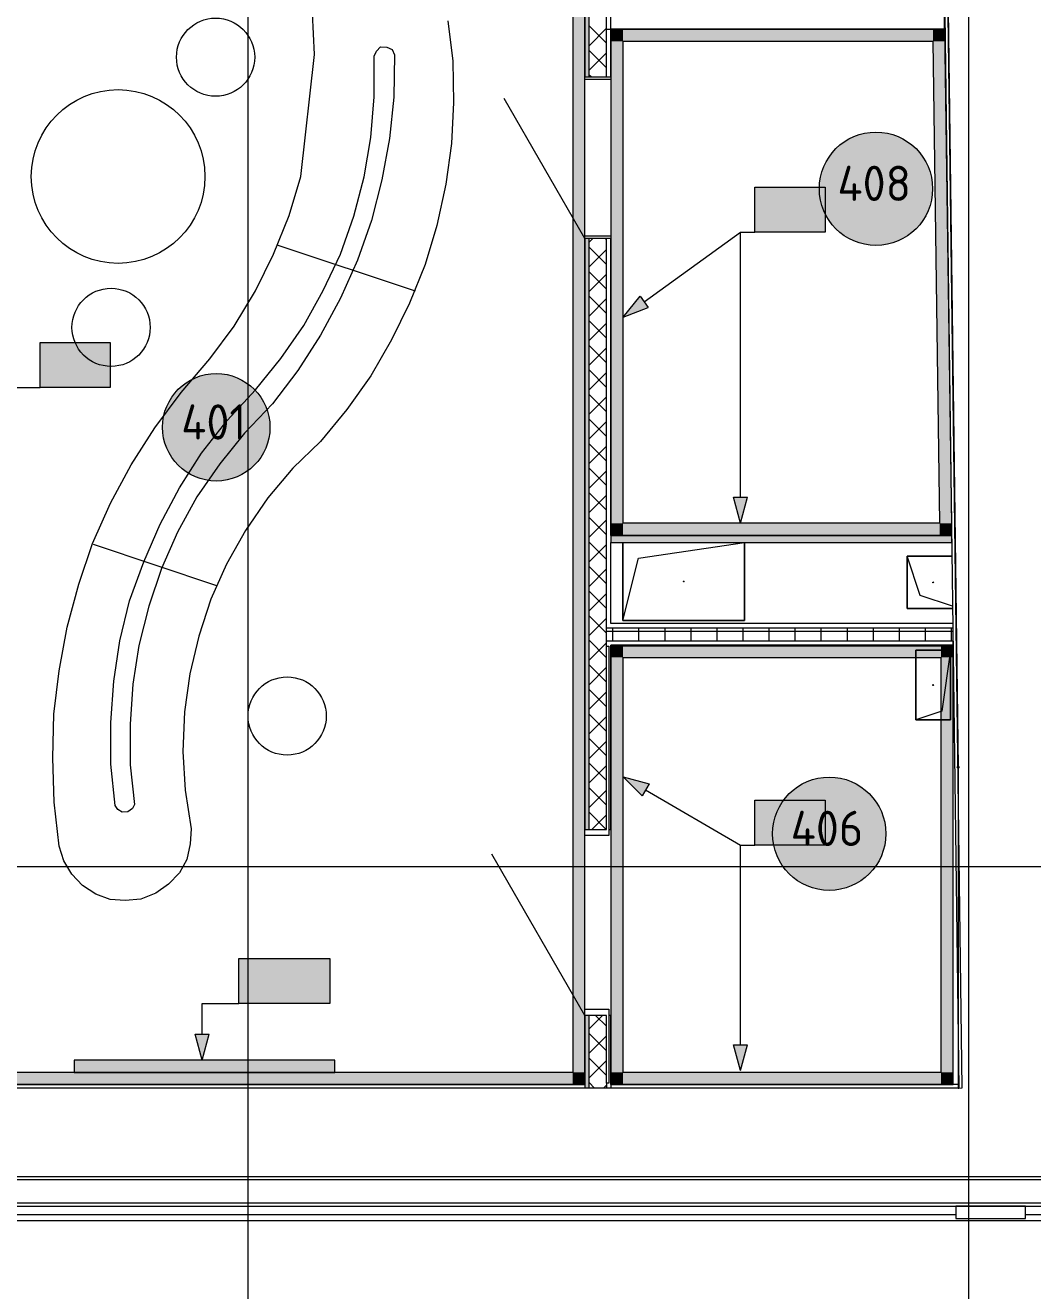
# Model space of a CAD drawing. Header units: millimetres. Extents: x 0 to 1189, y 0 to 841.
# Drawn here: x 320.8 to 378.8, y 281.5 to 354.3 of the extents above; entities that cross this region are included whole.
import ezdxf

# ---------------------------------------------------------------- set-up
doc = ezdxf.new("R2010")
doc.units = ezdxf.units.MM

msp = doc.modelspace()

# ---------------------------------------------------------------- hatches: boundary and pattern name
at = {"true_color": 0x008080}
h = msp.add_hatch(color=136, dxfattribs=at)
h.dxf.hatch_style = 2
h.paths.add_polyline_path([(352.362538, 373.841342), (353.062539, 373.841342), (353.062539, 294.03222), (352.362538, 294.03222)])
h = msp.add_hatch(color=7)
h.dxf.hatch_style = 2
h.paths.add_polyline_path([(353.31254, 351.314307), (353.062539, 351.314307), (353.062539, 373.591341), (353.31254, 373.591341)])
at = {"true_color": 0xf1d696}
h = msp.add_hatch(color=41, dxfattribs=at)
h.dxf.hatch_style = 2
h.paths.add_polyline_path([(355.262543, 353.372311), (354.562542, 353.372311), (354.562542, 354.072312)])
h = msp.add_hatch(color=41, dxfattribs=at)
h.dxf.hatch_style = 2
h.paths.add_polyline_path([(355.262543, 354.072312), (355.262543, 353.372311), (354.562542, 354.072312)])
h = msp.add_hatch(color=41, dxfattribs=at)
h.dxf.hatch_style = 2
h.paths.add_polyline_path([(355.262543, 353.372311), (355.262543, 354.072312), (373.09757, 354.072312), (373.10657, 353.372311)])
h = msp.add_hatch(color=41, dxfattribs=at)
h.dxf.hatch_style = 2
h.paths.add_polyline_path([(373.797571, 354.072312), (373.10657, 353.372311), (373.09757, 354.072312)])
h = msp.add_hatch(color=41, dxfattribs=at)
h.dxf.hatch_style = 2
h.paths.add_polyline_path([(373.10657, 353.372311), (373.787571, 354.062312), (373.797571, 354.062312), (373.806571, 353.372311)])
h = msp.add_hatch(color=41, dxfattribs=at)
h.dxf.hatch_style = 2
h.paths.add_polyline_path([(373.797571, 354.062312), (373.787571, 354.062312), (373.797571, 354.072312)])
h = msp.add_hatch(color=41, dxfattribs=at)
h.dxf.hatch_style = 2
h.paths.add_polyline_path([(355.262543, 325.632268), (354.562542, 325.632268), (354.562542, 353.372311), (355.262543, 353.372311)])
h = msp.add_hatch(color=41, dxfattribs=at)
h.dxf.hatch_style = 2
h.paths.add_polyline_path([(373.10657, 353.372311), (373.806571, 353.372311), (374.186572, 325.632268), (373.486571, 325.632268)])
at = {"true_color": 0xffffff}
h = msp.add_hatch(color=7, dxfattribs=at)
edge = h.paths.add_edge_path()
edge.add_arc((369.823565, 344.884298), 3.260005, 0, 360)
h = msp.add_hatch(color=7, dxfattribs=at)
h.dxf.hatch_style = 2
h.paths.add_polyline_path([(362.848554, 344.974298), (366.888561, 344.974298), (366.888561, 342.386294), (362.848554, 342.386294)])
h = msp.add_hatch(color=7, dxfattribs=at)
h.dxf.hatch_style = 2
h.paths.add_polyline_path([(362.848554, 344.974298), (366.888561, 344.974298), (366.888561, 342.386294), (362.848554, 342.386294)])
at = {"true_color": 0x0077b0}
h = msp.add_hatch(color=144, dxfattribs=at)
h.paths.add_polyline_path([(364.060835, 343.577141), (364.060835, 344.38412), (364.031345, 344.540803), (363.942324, 344.671854), (363.813684, 344.758257), (363.657345, 344.787609), (363.500869, 344.758257), (363.369611, 344.671854), (363.282175, 344.540803), (363.253856, 344.38412), (363.253856, 343.577141), (363.282175, 343.420802), (363.369611, 343.292162), (363.500869, 343.203141), (363.657345, 343.173651), (363.813684, 343.203141), (363.942324, 343.292162), (364.031345, 343.420802)])
h.paths.add_polyline_path([(364.261477, 343.577141), (364.250324, 343.456485), (364.216898, 343.344459), (364.161251, 343.241425), (364.083435, 343.147744), (363.991666, 343.070445), (363.889614, 343.015935), (363.77795, 342.983645), (363.657345, 342.973009), (363.535613, 342.983645), (363.423906, 343.015935), (363.321707, 343.070445), (363.2285, 343.147744), (363.15077, 343.241425), (363.095313, 343.344459), (363.062076, 343.456485), (363.051009, 343.577141), (363.051009, 344.38412), (363.062076, 344.505852), (363.095313, 344.61756), (363.15077, 344.719758), (363.2285, 344.812965), (363.321707, 344.890781), (363.423906, 344.946428), (363.535613, 344.979854), (363.657345, 344.991008), (363.778001, 344.979897), (363.890027, 344.946773), (363.993061, 344.891944), (364.086742, 344.815721), (364.162646, 344.722084), (364.217311, 344.618938), (364.250376, 344.506283), (364.261477, 344.38412)])
h = msp.add_hatch(color=144, dxfattribs=at)
h.paths.add_polyline_path([(364.060835, 343.577141), (364.060835, 344.38412), (364.031345, 344.540803), (363.942324, 344.671854), (363.813684, 344.758257), (363.657345, 344.787609), (363.500869, 344.758257), (363.369611, 344.671854), (363.282175, 344.540803), (363.253856, 344.38412), (363.253856, 343.577141), (363.282175, 343.420802), (363.369611, 343.292162), (363.500869, 343.203141), (363.657345, 343.173651), (363.813684, 343.203141), (363.942324, 343.292162), (364.031345, 343.420802)])
h.paths.add_polyline_path([(364.261477, 343.577141), (364.250324, 343.456485), (364.216898, 343.344459), (364.161251, 343.241425), (364.083435, 343.147744), (363.991666, 343.070445), (363.889614, 343.015935), (363.77795, 342.983645), (363.657345, 342.973009), (363.535613, 342.983645), (363.423906, 343.015935), (363.321707, 343.070445), (363.2285, 343.147744), (363.15077, 343.241425), (363.095313, 343.344459), (363.062076, 343.456485), (363.051009, 343.577141), (363.051009, 344.38412), (363.062076, 344.505852), (363.095313, 344.61756), (363.15077, 344.719758), (363.2285, 344.812965), (363.321707, 344.890781), (363.423906, 344.946428), (363.535613, 344.979854), (363.657345, 344.991008), (363.778001, 344.979897), (363.890027, 344.946773), (363.993061, 344.891944), (364.086742, 344.815721), (364.162646, 344.722084), (364.217311, 344.618938), (364.250376, 344.506283), (364.261477, 344.38412)])
h = msp.add_hatch(color=144, dxfattribs=at)
h.dxf.hatch_style = 2
h.paths.add_polyline_path([(366.483955, 344.646498), (366.252444, 344.414988), (366.181889, 344.38412), (366.105752, 344.409407), (366.080465, 344.485543), (366.108577, 344.556099), (366.503799, 344.95132), (366.544588, 344.980673), (366.585378, 344.991008), (366.661515, 344.965445), (366.686802, 344.889033), (366.686802, 343.071676), (366.661515, 342.996918), (366.585378, 342.973009), (366.509242, 342.996918), (366.483955, 343.071676)])
h = msp.add_hatch(color=144, dxfattribs=at)
h.dxf.hatch_style = 2
h.paths.add_polyline_path([(366.483955, 344.646498), (366.252444, 344.414988), (366.181889, 344.38412), (366.105752, 344.409407), (366.080465, 344.485543), (366.108577, 344.556099), (366.503799, 344.95132), (366.544588, 344.980673), (366.585378, 344.991008), (366.661515, 344.965445), (366.686802, 344.889033), (366.686802, 343.071676), (366.661515, 342.996918), (366.585378, 342.973009), (366.509242, 342.996918), (366.483955, 343.071676)])
h = msp.add_hatch(color=144, dxfattribs=at)
h.dxf.hatch_style = 2
h.paths.add_polyline_path([(365.574375, 343.475166), (364.767396, 343.475166), (364.691259, 343.500728), (364.665972, 343.577141), (364.691259, 343.653277), (364.767396, 343.678564), (365.574375, 343.678564), (365.650512, 343.653277), (365.675799, 343.577141), (365.650512, 343.500728)])
h = msp.add_hatch(color=144, dxfattribs=at)
h.dxf.hatch_style = 2
h.paths.add_polyline_path([(365.574375, 343.475166), (364.767396, 343.475166), (364.691259, 343.500728), (364.665972, 343.577141), (364.691259, 343.653277), (364.767396, 343.678564), (365.574375, 343.678564), (365.650512, 343.653277), (365.675799, 343.577141), (365.650512, 343.500728)])
h = msp.add_hatch(color=7)
h.dxf.hatch_style = 2
h.paths.add_polyline_path([(353.31254, 308.014241), (353.062539, 308.014241), (353.062539, 342.013293), (353.31254, 342.013293)])
h = msp.add_hatch(color=144, dxfattribs=at)
h.dxf.hatch_style = 2
h.paths.add_polyline_path([(355.262543, 337.491286), (356.236544, 338.691288), (356.705545, 338.043287)])
at = {"true_color": 0xffffff}
h = msp.add_hatch(color=7, dxfattribs=at)
h.dxf.hatch_style = 2
h.paths.add_polyline_path([(321.685491, 336.030284), (325.725498, 336.030284), (325.725498, 333.44128), (321.685491, 333.44128)])
h = msp.add_hatch(color=7, dxfattribs=at)
h.dxf.hatch_style = 2
h.paths.add_polyline_path([(321.685491, 336.030284), (325.725498, 336.030284), (325.725498, 333.44128), (321.685491, 333.44128)])
at = {"true_color": 0x0077b0}
h = msp.add_hatch(color=144, dxfattribs=at)
h.paths.add_polyline_path([(322.896166, 334.634205), (322.896166, 335.441184), (322.866676, 335.597867), (322.777654, 335.728918), (322.649014, 335.815321), (322.492676, 335.844673), (322.3362, 335.815321), (322.204942, 335.728918), (322.117505, 335.597867), (322.089186, 335.441184), (322.089186, 334.634205), (322.117505, 334.477866), (322.204942, 334.349226), (322.3362, 334.260205), (322.492676, 334.230715), (322.649014, 334.260205), (322.777654, 334.349226), (322.866676, 334.477866)])
h.paths.add_polyline_path([(323.096808, 334.634205), (323.085654, 334.513549), (323.052228, 334.401523), (322.996582, 334.298489), (322.918765, 334.204808), (322.826997, 334.127509), (322.724944, 334.072999), (322.61328, 334.04071), (322.492676, 334.030073), (322.370944, 334.04071), (322.259236, 334.072999), (322.157038, 334.127509), (322.063831, 334.204808), (321.986101, 334.298489), (321.930643, 334.401523), (321.897407, 334.513549), (321.886339, 334.634205), (321.886339, 335.441184), (321.897407, 335.562916), (321.930643, 335.674624), (321.986101, 335.776822), (322.063831, 335.870029), (322.157038, 335.947845), (322.259236, 336.003492), (322.370944, 336.036918), (322.492676, 336.048072), (322.613332, 336.036961), (322.725358, 336.003837), (322.828392, 335.949008), (322.922073, 335.872785), (322.997977, 335.779148), (323.052642, 335.676002), (323.085706, 335.563347), (323.096808, 335.441184)])
h = msp.add_hatch(color=144, dxfattribs=at)
h.paths.add_polyline_path([(322.896166, 334.634205), (322.896166, 335.441184), (322.866676, 335.597867), (322.777654, 335.728918), (322.649014, 335.815321), (322.492676, 335.844673), (322.3362, 335.815321), (322.204942, 335.728918), (322.117505, 335.597867), (322.089186, 335.441184), (322.089186, 334.634205), (322.117505, 334.477866), (322.204942, 334.349226), (322.3362, 334.260205), (322.492676, 334.230715), (322.649014, 334.260205), (322.777654, 334.349226), (322.866676, 334.477866)])
h.paths.add_polyline_path([(323.096808, 334.634205), (323.085654, 334.513549), (323.052228, 334.401523), (322.996582, 334.298489), (322.918765, 334.204808), (322.826997, 334.127509), (322.724944, 334.072999), (322.61328, 334.04071), (322.492676, 334.030073), (322.370944, 334.04071), (322.259236, 334.072999), (322.157038, 334.127509), (322.063831, 334.204808), (321.986101, 334.298489), (321.930643, 334.401523), (321.897407, 334.513549), (321.886339, 334.634205), (321.886339, 335.441184), (321.897407, 335.562916), (321.930643, 335.674624), (321.986101, 335.776822), (322.063831, 335.870029), (322.157038, 335.947845), (322.259236, 336.003492), (322.370944, 336.036918), (322.492676, 336.048072), (322.613332, 336.036961), (322.725358, 336.003837), (322.828392, 335.949008), (322.922073, 335.872785), (322.997977, 335.779148), (323.052642, 335.676002), (323.085706, 335.563347), (323.096808, 335.441184)])
h = msp.add_hatch(color=144, dxfattribs=at)
h.dxf.hatch_style = 2
h.paths.add_polyline_path([(325.319285, 335.703562), (325.087775, 335.472052), (325.017219, 335.441184), (324.941083, 335.466471), (324.915796, 335.542607), (324.943908, 335.613163), (325.339129, 336.008384), (325.379919, 336.037737), (325.420709, 336.048072), (325.496846, 336.022509), (325.522133, 335.946097), (325.522133, 334.12874), (325.496846, 334.053982), (325.420709, 334.030073), (325.344572, 334.053982), (325.319285, 334.12874)])
h = msp.add_hatch(color=144, dxfattribs=at)
h.dxf.hatch_style = 2
h.paths.add_polyline_path([(325.319285, 335.703562), (325.087775, 335.472052), (325.017219, 335.441184), (324.941083, 335.466471), (324.915796, 335.542607), (324.943908, 335.613163), (325.339129, 336.008384), (325.379919, 336.037737), (325.420709, 336.048072), (325.496846, 336.022509), (325.522133, 335.946097), (325.522133, 334.12874), (325.496846, 334.053982), (325.420709, 334.030073), (325.344572, 334.053982), (325.319285, 334.12874)])
h = msp.add_hatch(color=144, dxfattribs=at)
h.dxf.hatch_style = 2
h.paths.add_polyline_path([(324.409706, 334.53223), (323.602727, 334.53223), (323.52659, 334.557793), (323.501303, 334.634205), (323.52659, 334.710341), (323.602727, 334.735628), (324.409706, 334.735628), (324.485842, 334.710341), (324.511129, 334.634205), (324.485842, 334.557793)])
h = msp.add_hatch(color=144, dxfattribs=at)
h.dxf.hatch_style = 2
h.paths.add_polyline_path([(324.409706, 334.53223), (323.602727, 334.53223), (323.52659, 334.557793), (323.501303, 334.634205), (323.52659, 334.710341), (323.602727, 334.735628), (324.409706, 334.735628), (324.485842, 334.710341), (324.511129, 334.634205), (324.485842, 334.557793)])
at = {"true_color": 0xffffff}
h = msp.add_hatch(color=7, dxfattribs=at)
edge = h.paths.add_edge_path()
edge.add_arc((331.835007, 331.153777), 3.093505, 0, 360)
at = {"true_color": 0x0077b0}
h = msp.add_hatch(color=144, dxfattribs=at)
h.dxf.hatch_style = 2
h.paths.add_polyline_path([(362.020553, 325.632268), (361.620552, 327.12527), (362.420554, 327.12527)])
at = {"true_color": 0xf1d696}
h = msp.add_hatch(color=41, dxfattribs=at)
h.dxf.hatch_style = 2
h.paths.add_polyline_path([(354.562542, 325.632268), (355.262543, 325.632268), (354.562542, 324.932267)])
h = msp.add_hatch(color=41, dxfattribs=at)
h.dxf.hatch_style = 2
h.paths.add_polyline_path([(355.262543, 325.632268), (355.262543, 324.932267), (354.562542, 324.932267)])
h = msp.add_hatch(color=41, dxfattribs=at)
h.dxf.hatch_style = 2
h.paths.add_polyline_path([(373.486571, 325.632268), (373.496571, 324.932267), (355.262543, 324.932267), (355.262543, 325.632268)])
h = msp.add_hatch(color=41, dxfattribs=at)
h.dxf.hatch_style = 2
h.paths.add_polyline_path([(373.486571, 325.632268), (374.186572, 325.632268), (374.196572, 324.932267)])
h = msp.add_hatch(color=41, dxfattribs=at)
h.dxf.hatch_style = 2
h.paths.add_polyline_path([(374.196572, 324.932267), (373.496571, 324.932267), (373.486571, 325.632268)])
h = msp.add_hatch(color=7)
h.dxf.hatch_style = 2
h.paths.add_polyline_path([(354.562542, 324.932267), (374.175572, 324.932267), (374.180572, 324.532267), (354.562542, 324.532267)])
h = msp.add_hatch(color=41, dxfattribs=at)
h.dxf.hatch_style = 2
h.paths.add_polyline_path([(355.262543, 317.911256), (354.562542, 317.911256), (354.562542, 318.611257)])
h = msp.add_hatch(color=41, dxfattribs=at)
h.dxf.hatch_style = 2
h.paths.add_polyline_path([(355.262543, 318.611257), (355.262543, 317.911256), (354.562542, 318.611257)])
h = msp.add_hatch(color=41, dxfattribs=at)
h.dxf.hatch_style = 2
h.paths.add_polyline_path([(355.262543, 317.911256), (355.262543, 318.611257), (373.558571, 318.611257), (373.558571, 317.911256)])
h = msp.add_hatch(color=41, dxfattribs=at)
h.dxf.hatch_style = 2
h.paths.add_polyline_path([(373.558571, 317.911256), (373.558571, 318.611257), (374.258572, 318.611257)])
h = msp.add_hatch(color=41, dxfattribs=at)
h.dxf.hatch_style = 2
h.paths.add_polyline_path([(373.558571, 317.911256), (374.258572, 318.611257), (374.258572, 317.911256)])
h = msp.add_hatch(color=41, dxfattribs=at)
h.dxf.hatch_style = 2
h.paths.add_polyline_path([(355.262543, 294.03222), (354.562542, 294.03222), (354.562542, 317.911256), (355.262543, 317.911256)])
h = msp.add_hatch(color=41, dxfattribs=at)
h.dxf.hatch_style = 2
h.paths.add_polyline_path([(373.558571, 317.911256), (374.258572, 317.911256), (374.258572, 294.03222), (373.558571, 294.03222)])
h = msp.add_hatch(color=7)
h.dxf.hatch_style = 2
h.paths.add_polyline_path([(374.548572, 311.684247), (374.48501, 311.657809), (374.458572, 311.594247), (374.48501, 311.530684), (374.548572, 311.504247), (374.558572, 311.504247), (374.622135, 311.530684), (374.648572, 311.594247), (374.622135, 311.657809), (374.558572, 311.684247)])
at = {"true_color": 0x0077b0}
h = msp.add_hatch(color=144, dxfattribs=at)
h.dxf.hatch_style = 2
h.paths.add_polyline_path([(355.262543, 311.035246), (356.753545, 310.631245), (356.352544, 309.939244)])
at = {"true_color": 0xffffff}
h = msp.add_hatch(color=7, dxfattribs=at)
edge = h.paths.add_edge_path()
edge.add_arc((367.132561, 307.766241), 3.260005, 0, 360)
h = msp.add_hatch(color=7, dxfattribs=at)
h.dxf.hatch_style = 2
h.paths.add_polyline_path([(362.848554, 309.701244), (366.888561, 309.701244), (366.888561, 307.11324), (362.848554, 307.11324)])
h = msp.add_hatch(color=7, dxfattribs=at)
h.dxf.hatch_style = 2
h.paths.add_polyline_path([(362.848554, 309.701244), (366.888561, 309.701244), (366.888561, 307.11324), (362.848554, 307.11324)])
at = {"true_color": 0x0077b0}
h = msp.add_hatch(color=144, dxfattribs=at)
h.paths.add_polyline_path([(364.060835, 308.306342), (364.060835, 309.113322), (364.031345, 309.270004), (363.942324, 309.401056), (363.813684, 309.487459), (363.657345, 309.516811), (363.500869, 309.487459), (363.369611, 309.401056), (363.282175, 309.270004), (363.253856, 309.113322), (363.253856, 308.306342), (363.282175, 308.150004), (363.369611, 308.021364), (363.500869, 307.932343), (363.657345, 307.902853), (363.813684, 307.932343), (363.942324, 308.021364), (364.031345, 308.150004)])
h.paths.add_polyline_path([(364.261477, 308.306342), (364.250324, 308.185687), (364.216898, 308.073661), (364.161251, 307.970626), (364.083435, 307.876946), (363.991666, 307.799646), (363.889614, 307.745136), (363.77795, 307.712847), (363.657345, 307.70221), (363.535613, 307.712847), (363.423906, 307.745136), (363.321707, 307.799646), (363.2285, 307.876946), (363.15077, 307.970626), (363.095313, 308.073661), (363.062076, 308.185687), (363.051009, 308.306342), (363.051009, 309.113322), (363.062076, 309.235054), (363.095313, 309.346761), (363.15077, 309.44896), (363.2285, 309.542167), (363.321707, 309.619983), (363.423906, 309.67563), (363.535613, 309.709056), (363.657345, 309.72021), (363.778001, 309.709099), (363.890027, 309.675975), (363.993061, 309.621146), (364.086742, 309.544923), (364.162646, 309.451285), (364.217311, 309.348139), (364.250376, 309.235485), (364.261477, 309.113322)])
h = msp.add_hatch(color=144, dxfattribs=at)
h.paths.add_polyline_path([(364.060835, 308.306342), (364.060835, 309.113322), (364.031345, 309.270004), (363.942324, 309.401056), (363.813684, 309.487459), (363.657345, 309.516811), (363.500869, 309.487459), (363.369611, 309.401056), (363.282175, 309.270004), (363.253856, 309.113322), (363.253856, 308.306342), (363.282175, 308.150004), (363.369611, 308.021364), (363.500869, 307.932343), (363.657345, 307.902853), (363.813684, 307.932343), (363.942324, 308.021364), (364.031345, 308.150004)])
h.paths.add_polyline_path([(364.261477, 308.306342), (364.250324, 308.185687), (364.216898, 308.073661), (364.161251, 307.970626), (364.083435, 307.876946), (363.991666, 307.799646), (363.889614, 307.745136), (363.77795, 307.712847), (363.657345, 307.70221), (363.535613, 307.712847), (363.423906, 307.745136), (363.321707, 307.799646), (363.2285, 307.876946), (363.15077, 307.970626), (363.095313, 308.073661), (363.062076, 308.185687), (363.051009, 308.306342), (363.051009, 309.113322), (363.062076, 309.235054), (363.095313, 309.346761), (363.15077, 309.44896), (363.2285, 309.542167), (363.321707, 309.619983), (363.423906, 309.67563), (363.535613, 309.709056), (363.657345, 309.72021), (363.778001, 309.709099), (363.890027, 309.675975), (363.993061, 309.621146), (364.086742, 309.544923), (364.162646, 309.451285), (364.217311, 309.348139), (364.250376, 309.235485), (364.261477, 309.113322)])
h = msp.add_hatch(color=144, dxfattribs=at)
h.dxf.hatch_style = 2
h.paths.add_polyline_path([(366.483955, 309.3757), (366.252444, 309.14419), (366.181889, 309.113322), (366.105752, 309.138609), (366.080465, 309.214745), (366.108577, 309.285301), (366.503799, 309.680522), (366.544588, 309.709874), (366.585378, 309.72021), (366.661515, 309.694647), (366.686802, 309.618235), (366.686802, 307.800878), (366.661515, 307.726119), (366.585378, 307.70221), (366.509242, 307.726119), (366.483955, 307.800878)])
h = msp.add_hatch(color=144, dxfattribs=at)
h.dxf.hatch_style = 2
h.paths.add_polyline_path([(366.483955, 309.3757), (366.252444, 309.14419), (366.181889, 309.113322), (366.105752, 309.138609), (366.080465, 309.214745), (366.108577, 309.285301), (366.503799, 309.680522), (366.544588, 309.709874), (366.585378, 309.72021), (366.661515, 309.694647), (366.686802, 309.618235), (366.686802, 307.800878), (366.661515, 307.726119), (366.585378, 307.70221), (366.509242, 307.726119), (366.483955, 307.800878)])
h = msp.add_hatch(color=144, dxfattribs=at)
h.dxf.hatch_style = 2
h.paths.add_polyline_path([(365.574375, 308.204368), (364.767396, 308.204368), (364.691259, 308.22993), (364.665972, 308.306342), (364.691259, 308.382479), (364.767396, 308.407766), (365.574375, 308.407766), (365.650512, 308.382479), (365.675799, 308.306342), (365.650512, 308.22993)])
h = msp.add_hatch(color=144, dxfattribs=at)
h.dxf.hatch_style = 2
h.paths.add_polyline_path([(365.574375, 308.204368), (364.767396, 308.204368), (364.691259, 308.22993), (364.665972, 308.306342), (364.691259, 308.382479), (364.767396, 308.407766), (365.574375, 308.407766), (365.650512, 308.382479), (365.675799, 308.306342), (365.650512, 308.22993)])
at = {"true_color": 0xffffff}
h = msp.add_hatch(color=7, dxfattribs=at)
h.dxf.hatch_style = 2
h.paths.add_polyline_path([(333.126509, 300.58223), (338.378517, 300.58223), (338.378517, 297.994226), (333.126509, 297.994226)])
at = {"true_color": 0x0077b0}
h = msp.add_hatch(color=144, dxfattribs=at)
h.dxf.hatch_style = 2
h.paths.add_polyline_path([(333.530147, 300.397486), (333.530147, 298.681553), (333.50486, 298.606794), (333.428724, 298.582885), (333.352587, 298.606794), (333.3273, 298.681553), (333.3273, 300.498909), (333.352587, 300.575322), (333.428724, 300.600884), (334.235703, 300.600884), (334.311839, 300.575322), (334.337126, 300.498909), (334.311839, 300.42298), (334.235703, 300.397486)])
h = msp.add_hatch(color=144, dxfattribs=at)
h.dxf.hatch_style = 2
h.paths.add_polyline_path([(337.972793, 300.256375), (337.741282, 300.024864), (337.670727, 299.993996), (337.59459, 300.019283), (337.569303, 300.09542), (337.597415, 300.165975), (337.992637, 300.561197), (338.033427, 300.590549), (338.074216, 300.600884), (338.150353, 300.575322), (338.17564, 300.498909), (338.17564, 298.681553), (338.150353, 298.606794), (338.074216, 298.582885), (337.99808, 298.606794), (337.972793, 298.681553)])
h = msp.add_hatch(color=144, dxfattribs=at)
h.paths.add_polyline_path([(334.741301, 299.895329), (334.766588, 299.969054), (334.842725, 299.993996), (335.347638, 299.993996), (335.503976, 299.964644), (335.632616, 299.878241), (335.721637, 299.74719), (335.751128, 299.590507), (335.751128, 298.986375), (335.721637, 298.829692), (335.632616, 298.69864), (335.503976, 298.611204), (335.347638, 298.582885), (334.944148, 298.582885), (334.944148, 298.074665), (334.918861, 298.001146), (334.842725, 297.975997), (334.766588, 298.001146), (334.741301, 298.074665)])
h.paths.add_polyline_path([(334.944148, 299.790598), (334.944148, 298.783528), (335.347638, 298.783528), (335.424808, 298.798135), (335.488749, 298.842508), (335.533397, 298.90824), (335.54828, 298.986375), (335.54828, 299.590507), (335.533742, 299.668641), (335.491505, 299.734374), (335.426186, 299.777369), (335.347638, 299.790598)])
h = msp.add_hatch(color=144, dxfattribs=at)
h.dxf.hatch_style = 2
h.paths.add_polyline_path([(337.063705, 299.085042), (336.256726, 299.085042), (336.180589, 299.110605), (336.155302, 299.187017), (336.180589, 299.263154), (336.256726, 299.288441), (337.063705, 299.288441), (337.139842, 299.263154), (337.165129, 299.187017), (337.139842, 299.110605)])
h = msp.add_hatch(color=7)
h.dxf.hatch_style = 2
h.paths.add_polyline_path([(353.31254, 293.132219), (353.062539, 293.132219), (353.062539, 297.314225), (353.31254, 297.314225)])
h = msp.add_hatch(color=144, dxfattribs=at)
h.dxf.hatch_style = 2
h.paths.add_polyline_path([(331.022506, 294.732221), (330.622505, 296.225223), (331.422506, 296.225223)])
h = msp.add_hatch(color=144, dxfattribs=at)
h.dxf.hatch_style = 2
h.paths.add_polyline_path([(362.020553, 294.13222), (361.620552, 295.625222), (362.420554, 295.625222)])
at = {"true_color": 0x6a6a6a}
h = msp.add_hatch(color=251, dxfattribs=at)
h.dxf.hatch_style = 2
h.paths.add_polyline_path([(338.659517, 294.732221), (338.659517, 294.03222), (323.659494, 294.03222), (323.659494, 294.732221)])
at = {"true_color": 0xf1d696}
h = msp.add_hatch(color=41, dxfattribs=at)
h.dxf.hatch_style = 2
h.paths.add_polyline_path([(352.362538, 294.03222), (352.362538, 293.332219), (306.271468, 293.332219), (306.267468, 294.03222)])
h = msp.add_hatch(color=41, dxfattribs=at)
h.dxf.hatch_style = 2
h.paths.add_polyline_path([(352.362538, 294.03222), (353.062539, 294.03222), (353.062539, 293.332219)])
h = msp.add_hatch(color=41, dxfattribs=at)
h.dxf.hatch_style = 2
h.paths.add_polyline_path([(352.362538, 293.332219), (352.362538, 294.03222), (353.062539, 293.332219)])
h = msp.add_hatch(color=41, dxfattribs=at)
h.dxf.hatch_style = 2
h.paths.add_polyline_path([(354.562542, 294.03222), (355.262543, 294.03222), (354.562542, 293.332219)])
h = msp.add_hatch(color=41, dxfattribs=at)
h.dxf.hatch_style = 2
h.paths.add_polyline_path([(355.262543, 294.03222), (355.262543, 293.332219), (354.562542, 293.332219)])
h = msp.add_hatch(color=41, dxfattribs=at)
h.dxf.hatch_style = 2
h.paths.add_polyline_path([(373.558571, 294.03222), (373.558571, 293.332219), (355.262543, 293.332219), (355.262543, 294.03222)])
h = msp.add_hatch(color=41, dxfattribs=at)
h.dxf.hatch_style = 2
h.paths.add_polyline_path([(373.558571, 294.03222), (374.258572, 294.03222), (374.258572, 293.332219)])
h = msp.add_hatch(color=41, dxfattribs=at)
h.dxf.hatch_style = 2
h.paths.add_polyline_path([(373.558571, 293.332219), (373.558571, 294.03222), (374.258572, 293.332219)])

# ---------------------------------------------------------------- linework, layer by layer
at = {"color": 7, "lineweight": 0}
for points in [[(333.67251, 238.825136), (333.67251, 718.345868)], [(375.172573, 238.825136), (375.172573, 501.006536)], [(373.500571, 376.968347), (374.588572, 293.132219)], [(374.788573, 293.135219), (373.700571, 376.970347)], [(373.700571, 376.970347), (374.548572, 311.594247)], [(352.362538, 374.541343), (352.362538, 294.03222)], [(353.062539, 373.841342), (353.062539, 351.314307)], [(353.062539, 294.03222), (353.062539, 373.841342)], [(353.31254, 351.314307), (353.31254, 373.591341)], [(354.312541, 351.314307), (354.312541, 372.59134)], [(354.562542, 351.314307), (354.562542, 372.34134)], [(373.762571, 354.072312), (373.762571, 355.322314)], [(354.312541, 354.072312), (373.762571, 354.072312)], [(354.562542, 354.072312), (354.562542, 353.372311)], [(373.09757, 354.072312), (354.562542, 354.072312)], [(373.797571, 354.072312), (373.09757, 354.072312)], [(373.797571, 354.072312), (373.762571, 354.072312)], [(374.186572, 325.632268), (373.797571, 354.072312)], [(354.562542, 353.372311), (354.562542, 325.632268)], [(355.262543, 353.372311), (373.10657, 353.372311)], [(355.262543, 325.632268), (355.262543, 353.372311)], [(373.10657, 353.372311), (373.486571, 325.632268)], [(353.062539, 351.314307), (354.562542, 351.314307)], [(354.562542, 351.164307), (353.062539, 351.164307)], [(354.562542, 351.314307), (354.562542, 351.164307)], [(353.062539, 342.014293), (348.412532, 350.068306)], [(366.56356, 344.884298), (366.580385, 345.217705), (366.629769, 345.541461), (366.710076, 345.853928), (366.81967, 346.153471), (366.956914, 346.438454), (367.120172, 346.70724), (367.307808, 346.958193), (367.518186, 347.189676), (367.74967, 347.400054), (368.000623, 347.58769), (368.269409, 347.750949), (368.554391, 347.888193), (368.853934, 347.997786), (369.166402, 348.078093), (369.490158, 348.127478), (369.823565, 348.144303), (370.156808, 348.127478), (370.480441, 348.078093), (370.792824, 347.997786), (371.092317, 347.888193), (371.377278, 347.750949), (371.646068, 347.58769), (371.897045, 347.400054), (372.128569, 347.189676), (372.338999, 346.958193), (372.526694, 346.70724), (372.690015, 346.438454), (372.82732, 346.153471), (372.936968, 345.853928), (373.01732, 345.541461), (373.066734, 345.217705), (373.08357, 344.884298)], [(373.08357, 344.884298), (373.066734, 344.551055), (373.01732, 344.227422), (372.936968, 343.915038), (372.82732, 343.615546), (372.690015, 343.330584), (372.526694, 343.061795), (372.338999, 342.810818), (372.128569, 342.579294), (371.897045, 342.368864), (371.646068, 342.181168), (371.377278, 342.017848), (371.092317, 341.880543), (370.792824, 341.770894), (370.480441, 341.690543), (370.156808, 341.641129), (369.823565, 341.624293), (369.490158, 341.641129), (369.166402, 341.690543), (368.853934, 341.770894), (368.554391, 341.880543), (368.269409, 342.017848), (368.000623, 342.181168), (367.74967, 342.368864), (367.518186, 342.579294), (367.307808, 342.810818), (367.120172, 343.061795), (366.956914, 343.330584), (366.81967, 343.615546), (366.710076, 343.915038), (366.629769, 344.227422), (366.580385, 344.551055), (366.56356, 344.884298)], [(353.062539, 342.164293), (354.562542, 342.164293)], [(353.062539, 342.014293), (353.062539, 308.014241)], [(354.562542, 342.014293), (353.062539, 342.014293)], [(353.31254, 308.014241), (353.31254, 342.014293)], [(354.312541, 318.551257), (354.312541, 342.014293)], [(354.562542, 324.932267), (354.562542, 342.014293)], [(328.741502, 331.153277), (328.757473, 331.469659), (328.80435, 331.776893), (328.880576, 332.073425), (328.984596, 332.3577), (329.114855, 332.628165), (329.269796, 332.883266), (329.447864, 333.121447), (329.647504, 333.341155), (329.867159, 333.540836), (330.105274, 333.718935), (330.360293, 333.873898), (330.630661, 334.004172), (330.914822, 334.108201), (331.211221, 334.184432), (331.518301, 334.23131), (331.834507, 334.247281), (332.150889, 334.23131), (332.458123, 334.184432), (332.754655, 334.108201), (333.038931, 334.004172), (333.309396, 333.873898), (333.564496, 333.718935), (333.802677, 333.540836), (334.022385, 333.341155), (334.222066, 333.121447), (334.400165, 332.883266), (334.555129, 332.628165), (334.685402, 332.3577), (334.789431, 332.073425), (334.865662, 331.776893), (334.91254, 331.469659), (334.928512, 331.153277)], [(334.928512, 331.153277), (334.91254, 330.837071), (334.865662, 330.529991), (334.789431, 330.233592), (334.685402, 329.949431), (334.555129, 329.679063), (334.400165, 329.424044), (334.222066, 329.185928), (334.022385, 328.966273), (333.802677, 328.766634), (333.564496, 328.588566), (333.309396, 328.433625), (333.038931, 328.303366), (332.754655, 328.199346), (332.458123, 328.12312), (332.150889, 328.076243), (331.834507, 328.060272), (331.518301, 328.076243), (331.211221, 328.12312), (330.914822, 328.199346), (330.630661, 328.303366), (330.360293, 328.433625), (330.105274, 328.588566), (329.867159, 328.766634), (329.647504, 328.966273), (329.447864, 329.185928), (329.269796, 329.424044), (329.114855, 329.679063), (328.984596, 329.949431), (328.880576, 330.233592), (328.80435, 330.529991), (328.757473, 330.837071), (328.741502, 331.153277)], [(354.562542, 324.932267), (354.562542, 325.632268)], [(373.486571, 325.632268), (355.262543, 325.632268)], [(374.196572, 324.932267), (374.186572, 325.632268)], [(374.196572, 324.932267), (354.562542, 324.932267)], [(354.562542, 324.932267), (354.562542, 324.532267)], [(354.562542, 324.932267), (374.196572, 324.932267)], [(374.196572, 324.532267), (374.196572, 324.932267)], [(354.562542, 319.861259), (354.562542, 324.532267)], [(354.562542, 324.532267), (374.196572, 324.532267)], [(355.245543, 320.03226), (355.245543, 324.532267)], [(355.245543, 324.532267), (355.245543, 320.03226)], [(356.145544, 323.632265), (362.245553, 324.532267)], [(362.245553, 324.532267), (362.245553, 320.03226)], [(362.245553, 320.03226), (362.245553, 324.532267)], [(355.245543, 320.03226), (356.145544, 323.632265)], [(371.612568, 323.732265), (374.191572, 323.732265)], [(371.612568, 320.732261), (371.612568, 323.732265)], [(372.362569, 321.482262), (371.612568, 323.732265)], [(371.612568, 323.732265), (371.612568, 320.732261)], [(374.191572, 323.732265), (371.612568, 323.732265)], [(358.720548, 322.282263), (358.745548, 322.307263), (358.770548, 322.282263)], [(358.720548, 322.288263), (358.745548, 322.307263), (358.757548, 322.304263)], [(358.770548, 322.282263), (358.745548, 322.257263), (358.720548, 322.282263)], [(358.745548, 322.257263), (358.720548, 322.275263)], [(358.770548, 322.282263), (358.757548, 322.260263)], [(373.11257, 322.207263), (373.08757, 322.232263), (373.11257, 322.257263)], [(373.10557, 322.208263), (373.08757, 322.232263), (373.09057, 322.244263)], [(373.11257, 322.257263), (373.13757, 322.232263), (373.11257, 322.207263)], [(373.11257, 322.257263), (373.13357, 322.244263)], [(373.13757, 322.232263), (373.11857, 322.208263)], [(374.228572, 320.860261), (372.362569, 321.482262)], [(374.230572, 320.732261), (371.612568, 320.732261)], [(371.612568, 320.732261), (374.230572, 320.732261)], [(374.258572, 319.861259), (354.562542, 319.861259)], [(362.245553, 320.03226), (355.245543, 320.03226)], [(355.245543, 320.03226), (362.245553, 320.03226)], [(374.258572, 318.611257), (374.258572, 319.861259)], [(354.312541, 319.611259), (374.258572, 319.611259)], [(354.312541, 319.421259), (374.247572, 319.421259)], [(354.676542, 318.861258), (354.676542, 319.611259)], [(356.176544, 318.861258), (356.176544, 319.611259)], [(357.676546, 318.861258), (357.676546, 319.611259)], [(359.176549, 318.861258), (359.176549, 319.611259)], [(360.676551, 318.861258), (360.676551, 319.611259)], [(362.176553, 318.861258), (362.176553, 319.611259)], [(363.676556, 318.861258), (363.676556, 319.611259)], [(365.176558, 318.861258), (365.176558, 319.611259)], [(366.67656, 318.861258), (366.67656, 319.611259)], [(368.176562, 318.861258), (368.176562, 319.611259)], [(369.676565, 318.861258), (369.676565, 319.611259)], [(371.176567, 318.861258), (371.176567, 319.611259)], [(372.676569, 318.861258), (372.676569, 319.611259)], [(374.176572, 318.861258), (374.176572, 319.611259)], [(354.312541, 318.861258), (374.258572, 318.861258)], [(354.312541, 308.014241), (354.312541, 318.551257)], [(354.312541, 318.551257), (354.432541, 318.551257)], [(354.432541, 318.551257), (354.432541, 308.014241)], [(354.562542, 318.611257), (374.258572, 318.611257)], [(354.562542, 308.014241), (354.562542, 318.611257)], [(354.562542, 318.611257), (354.562542, 317.911256)], [(373.558571, 318.611257), (354.562542, 318.611257)], [(374.258572, 318.551257), (354.562542, 318.551257)], [(372.109568, 314.319251), (372.109568, 318.319257)], [(372.109568, 318.319257), (374.109572, 318.319257)], [(374.109572, 318.319257), (372.109568, 318.319257)], [(372.109568, 318.319257), (372.109568, 314.319251)], [(374.258572, 318.611257), (373.558571, 318.611257)], [(374.109572, 318.319257), (373.609571, 314.819252)], [(374.109572, 318.319257), (374.109572, 314.319251)], [(374.109572, 314.319251), (374.109572, 318.319257)], [(374.258572, 294.03222), (374.258572, 318.611257)], [(354.562542, 317.911256), (354.562542, 294.03222)], [(355.262543, 317.911256), (373.558571, 317.911256)], [(355.262543, 294.03222), (355.262543, 317.911256)], [(373.558571, 317.911256), (373.558571, 294.03222)], [(373.08457, 316.319254), (373.10957, 316.344254), (373.13457, 316.319254)], [(373.08457, 316.319254), (373.09757, 316.341254)], [(373.13457, 316.319254), (373.10957, 316.294254), (373.08457, 316.319254)], [(373.13357, 316.313254), (373.10957, 316.294254), (373.09757, 316.297254)], [(373.10957, 316.344254), (373.13357, 316.325254)], [(373.609571, 314.819252), (372.109568, 314.319251)], [(374.109572, 314.319251), (372.109568, 314.319251)], [(372.109568, 314.319251), (374.109572, 314.319251)], [(363.872556, 307.766241), (363.889381, 308.099484), (363.938765, 308.423117), (364.019072, 308.7355), (364.128666, 309.034993), (364.26591, 309.319954), (364.429168, 309.588744), (364.616804, 309.839721), (364.827182, 310.071244), (365.058666, 310.281674), (365.309619, 310.46937), (365.578404, 310.632691), (365.863387, 310.769995), (366.16293, 310.879644), (366.475398, 310.959996), (366.799153, 311.00941), (367.132561, 311.026246), (367.465804, 311.00941), (367.789437, 310.959996), (368.10182, 310.879644), (368.401313, 310.769995), (368.686274, 310.632691), (368.955064, 310.46937), (369.206041, 310.281674), (369.437564, 310.071244), (369.647994, 309.839721), (369.83569, 309.588744), (369.999011, 309.319954), (370.136315, 309.034993), (370.245964, 308.7355), (370.326316, 308.423117), (370.37573, 308.099484), (370.392566, 307.766241)], [(374.558572, 311.594247), (374.558572, 293.132219)], [(353.062539, 308.014241), (354.312541, 308.014241)], [(354.432541, 307.664241), (353.062539, 307.664241)], [(354.432541, 308.014241), (354.562542, 308.014241)], [(354.432541, 308.014241), (354.432541, 307.664241)], [(370.392566, 307.766241), (370.37573, 307.432833), (370.326316, 307.109078), (370.245964, 306.79661), (370.136315, 306.497067), (369.999011, 306.212084), (369.83569, 305.943299), (369.647994, 305.692346), (369.437564, 305.460862), (369.206041, 305.250484), (368.955064, 305.062848), (368.686274, 304.89959), (368.401313, 304.762346), (368.10182, 304.652752), (367.789437, 304.572445), (367.465804, 304.523061), (367.132561, 304.506236), (366.799153, 304.523061), (366.475398, 304.572445), (366.16293, 304.652752), (365.863387, 304.762346), (365.578404, 304.89959), (365.309619, 305.062848), (365.058666, 305.250484), (364.827182, 305.460862), (364.616804, 305.692346), (364.429168, 305.943299), (364.26591, 306.212084), (364.128666, 306.497067), (364.019072, 306.79661), (363.938765, 307.109078), (363.889381, 307.432833), (363.872556, 307.766241)], [(353.062539, 297.314225), (347.712531, 306.581239)], [(202.529309, 305.871238), (808.382235, 305.871238)], [(353.062539, 297.664225), (354.432541, 297.664225)], [(353.062539, 297.314225), (353.062539, 293.332219)], [(354.312541, 297.314225), (353.062539, 297.314225)], [(353.31254, 293.132219), (353.31254, 297.314225)], [(354.312541, 293.417219), (354.312541, 297.314225)], [(354.432541, 297.664225), (354.432541, 297.314225)], [(354.562542, 297.314225), (354.432541, 297.314225)], [(354.432541, 297.314225), (354.432541, 293.417219)], [(354.562542, 293.332219), (354.562542, 297.314225)], [(338.659517, 294.732221), (323.659494, 294.732221)], [(323.659494, 294.732221), (323.659494, 294.03222)], [(338.659517, 294.03222), (338.659517, 294.732221)], [(352.362538, 294.03222), (306.267468, 294.03222)], [(323.659494, 294.03222), (338.659517, 294.03222)], [(353.062539, 293.332219), (353.062539, 294.03222)], [(354.562542, 293.332219), (354.562542, 294.03222)], [(373.558571, 294.03222), (355.262543, 294.03222)], [(374.258572, 293.332219), (374.258572, 294.03222)], [(374.558572, 293.132219), (305.371467, 293.132219)], [(353.062539, 293.332219), (305.571467, 293.332219)], [(306.271468, 293.332219), (353.062539, 293.332219)], [(353.062539, 293.332219), (353.062539, 293.132219)], [(354.432541, 293.417219), (354.312541, 293.417219)], [(354.312541, 293.417219), (354.312541, 293.132219)], [(374.588572, 293.332219), (354.562542, 293.332219)], [(354.562542, 293.332219), (354.562542, 293.132219)], [(354.562542, 293.332219), (374.258572, 293.332219)], [(374.558572, 293.132219), (374.588572, 293.132219)], [(374.588572, 293.132219), (374.588572, 293.332219)], [(374.588572, 293.132219), (374.788573, 293.135219)], [(202.529309, 287.87121), (808.382235, 287.87121)], [(300.295459, 288.032211), (380.458581, 288.032211)], [(298.603456, 286.332208), (382.158584, 286.332208)], [(298.802457, 286.532208), (381.958584, 286.532208)], [(378.423578, 286.332208), (374.423572, 286.332208)], [(374.423572, 286.332208), (374.423572, 285.632207)], [(378.423578, 285.632207), (378.423578, 286.332208)], [(383.008585, 285.482207), (297.757455, 285.482207)], [(374.423572, 285.832207), (307.64747, 285.832207)], [(374.423572, 285.632207), (378.423578, 285.632207)], [(382.658585, 285.832207), (378.423578, 285.832207)]]:
    msp.add_lwpolyline(points, dxfattribs=at)
at = {"color": 253, "lineweight": 0, "true_color": 0x999999}
for points in [[(337.491516, 352.605309), (337.376515, 354.993313)], [(345.169527, 354.551312), (345.454528, 352.214309)], [(336.700514, 345.594299), (337.491516, 352.605309)], [(340.926521, 352.502309), (341.057521, 352.80131)], [(340.931521, 350.173306), (340.926521, 352.502309)], [(341.057521, 352.80131), (341.299521, 353.04131)], [(341.299521, 353.04131), (341.657522, 353.02031)], [(341.657522, 353.02031), (341.955522, 352.88931)], [(341.955522, 352.88931), (342.104523, 352.583309)], [(342.104523, 352.583309), (342.050523, 350.143306)], [(345.454528, 352.214309), (345.491528, 349.839305)], [(340.735521, 347.838302), (340.931521, 350.173306)], [(342.050523, 350.143306), (341.808522, 347.776302)], [(345.491528, 349.839305), (345.372528, 347.490302)], [(340.35052, 345.575299), (340.735521, 347.838302)], [(341.808522, 347.776302), (341.364522, 345.402298)], [(345.372528, 347.490302), (345.052527, 345.136298)], [(336.035513, 343.339295), (336.700514, 345.594299)], [(339.763519, 343.306295), (340.35052, 345.575299)], [(341.364522, 345.402298), (340.764521, 343.056295)], [(345.052527, 345.136298), (344.530526, 342.776294)], [(335.136512, 341.123292), (336.035513, 343.339295)], [(338.988518, 341.110292), (339.763519, 343.306295)], [(340.764521, 343.056295), (339.975519, 340.781291)], [(344.530526, 342.776294), (343.865525, 340.521291)], [(335.385512, 341.643293), (343.288524, 339.013289)], [(334.09451, 339.012289), (335.136512, 341.123292)], [(337.991516, 339.031289), (338.988518, 341.110292)], [(339.975519, 340.781291), (338.998518, 338.579288)], [(343.865525, 340.521291), (342.966524, 338.305288)], [(332.864509, 336.973286), (334.09451, 339.012289)], [(336.885515, 337.011286), (337.991516, 339.031289)], [(338.998518, 338.579288), (337.833516, 336.449285)], [(342.966524, 338.305288), (341.925522, 336.194284)], [(331.459506, 335.085283), (332.864509, 336.973286)], [(335.558513, 335.110283), (336.885515, 337.011286)], [(337.833516, 336.449285), (336.525514, 334.423282)], [(341.925522, 336.194284), (340.727521, 334.110281)], [(329.806504, 333.15828), (331.459506, 335.085283)], [(334.08851, 333.31228), (335.558513, 335.110283)], [(336.525514, 334.423282), (335.074512, 332.502279)], [(340.727521, 334.110281), (339.354518, 332.175278)], [(328.296502, 331.126277), (329.806504, 333.15828)], [(332.462508, 331.542277), (334.08851, 333.31228)], [(335.074512, 332.502279), (333.461509, 330.810276)], [(339.354518, 332.175278), (337.838516, 330.346275)], [(330.978506, 329.666274), (332.462508, 331.542277)], [(326.929499, 328.990273), (328.296502, 331.126277)], [(333.461509, 330.810276), (332.037507, 329.045273)], [(337.838516, 330.346275), (336.252514, 328.809273)], [(329.716504, 327.673271), (330.978506, 329.666274)], [(325.750498, 326.78227), (326.929499, 328.990273)], [(332.037507, 329.045273), (330.709505, 327.14327)], [(336.252514, 328.809273), (334.795511, 327.09027)], [(328.596502, 325.575268), (329.716504, 327.673271)], [(330.709505, 327.14327), (329.603504, 325.123267)], [(334.795511, 327.09027), (333.51451, 325.220268)], [(324.715496, 324.470266), (325.750498, 326.78227)], [(327.665501, 323.406265), (328.596502, 325.575268)], [(329.603504, 325.123267), (328.685502, 323.031264)], [(333.51451, 325.220268), (332.421508, 323.279265)], [(323.913495, 322.117263), (324.715496, 324.470266)], [(324.747496, 324.424266), (331.850507, 322.051263)], [(326.844499, 321.177261), (327.665501, 323.406265)], [(328.685502, 323.031264), (327.955501, 320.867261)], [(332.421508, 323.279265), (331.516506, 321.265262)], [(323.254494, 319.660259), (323.913495, 322.117263)], [(326.290498, 318.862258), (326.844499, 321.177261)], [(331.516506, 321.265262), (330.832505, 319.133258)], [(327.955501, 320.867261), (327.3695, 318.598257)], [(322.783493, 317.130255), (323.254494, 319.660259)], [(330.832505, 319.133258), (330.304505, 316.975255)], [(325.937498, 316.554254), (326.290498, 318.862258)], [(327.3695, 318.598257), (327.0295, 316.368254)], [(322.482493, 314.653251), (322.783493, 317.130255)], [(330.304505, 316.975255), (330.010504, 314.777252)], [(325.773498, 314.173251), (325.937498, 316.554254)], [(327.0295, 316.368254), (326.878499, 314.065251)], [(322.415493, 312.135248), (322.482493, 314.653251)], [(330.010504, 314.777252), (329.905504, 312.506248)], [(325.764498, 311.766247), (325.773498, 314.173251)], [(326.878499, 314.065251), (326.883499, 311.736247)], [(329.905504, 312.506248), (330.047504, 310.274245)], [(322.504493, 309.591244), (322.415493, 312.135248)], [(326.004498, 309.396243), (325.764498, 311.766247)], [(326.883499, 311.736247), (327.1365, 309.445243)], [(330.047504, 310.274245), (330.391505, 308.048241)], [(322.794493, 307.05224), (322.504493, 309.591244)], [(326.165498, 309.168243), (326.004498, 309.396243)], [(326.419499, 309.005243), (326.165498, 309.168243)], [(326.744499, 309.030243), (326.419499, 309.005243)], [(327.0185, 309.224243), (326.744499, 309.030243)], [(327.1365, 309.445243), (327.0185, 309.224243)], [(330.391505, 308.048241), (330.323505, 307.17624)], [(323.052494, 306.205239), (322.794493, 307.05224)], [(330.323505, 307.17624), (330.131504, 306.285239)], [(323.524494, 305.443237), (323.052494, 306.205239)], [(330.131504, 306.285239), (329.719504, 305.513237)], [(324.134495, 304.777236), (323.524494, 305.443237)], [(329.719504, 305.513237), (329.085503, 304.858236)], [(324.893496, 304.286236), (324.134495, 304.777236)], [(329.085503, 304.858236), (328.355502, 304.340236)], [(325.725498, 303.984235), (324.893496, 304.286236)], [(326.597499, 303.916235), (325.725498, 303.984235)], [(327.4955, 304.004235), (326.597499, 303.916235)], [(328.355502, 304.340236), (327.4955, 304.004235)]]:
    msp.add_lwpolyline(points, dxfattribs=at)
at = {"color": 250, "lineweight": 0, "true_color": 0x1d1d1d}
for points in [[(354.312541, 353.25231), (353.31254, 354.252312)], [(353.31254, 353.11331), (354.312541, 354.113312)], [(354.312541, 351.837308), (353.31254, 352.83731)], [(353.31254, 351.699308), (354.312541, 352.69931)], [(353.42154, 351.314307), (353.31254, 351.423308)], [(353.31254, 341.799293), (353.52654, 342.014293)], [(354.312541, 340.524291), (353.31254, 341.524292)], [(354.312541, 341.938293), (354.236541, 342.014293)], [(353.31254, 340.385291), (354.312541, 341.385292)], [(354.312541, 339.109289), (353.31254, 340.10929)], [(353.31254, 338.971289), (354.312541, 339.97129)], [(354.312541, 337.695287), (353.31254, 338.695288)], [(353.31254, 337.557286), (354.312541, 338.557288)], [(354.312541, 336.281284), (353.31254, 337.281286)], [(353.31254, 336.142284), (354.312541, 337.142286)], [(354.312541, 334.867282), (353.31254, 335.867284)], [(353.31254, 334.728282), (354.312541, 335.728284)], [(354.312541, 333.45328), (353.31254, 334.453282)], [(353.31254, 333.31428), (354.312541, 334.314281)], [(354.312541, 332.038278), (353.31254, 333.03828)], [(353.31254, 331.900278), (354.312541, 332.900279)], [(354.312541, 330.624276), (353.31254, 331.624277)], [(353.31254, 330.486276), (354.312541, 331.486277)], [(354.312541, 329.210274), (353.31254, 330.210275)], [(353.31254, 329.071273), (354.312541, 330.071275)], [(354.312541, 327.796271), (353.31254, 328.796273)], [(353.31254, 327.657271), (354.312541, 328.657273)], [(354.312541, 326.381269), (353.31254, 327.381271)], [(353.31254, 326.243269), (354.312541, 327.243271)], [(354.312541, 324.967267), (353.31254, 325.967269)], [(353.31254, 324.829267), (354.312541, 325.829268)], [(354.312541, 323.553265), (353.31254, 324.553267)], [(353.31254, 323.414265), (354.312541, 324.414266)], [(354.312541, 322.139263), (353.31254, 323.139264)], [(353.31254, 322.000263), (354.312541, 323.000264)], [(354.312541, 320.725261), (353.31254, 321.725262)], [(353.31254, 320.58626), (354.312541, 321.586262)], [(354.312541, 319.310259), (353.31254, 320.31026)], [(353.31254, 319.172258), (354.312541, 320.17226)], [(354.312541, 317.896256), (353.31254, 318.896258)], [(353.31254, 317.758256), (354.312541, 318.758258)], [(354.312541, 316.482254), (353.31254, 317.482256)], [(353.31254, 316.343254), (354.312541, 317.343256)], [(354.312541, 315.068252), (353.31254, 316.068254)], [(353.31254, 314.929252), (354.312541, 315.929253)], [(354.312541, 313.65425), (353.31254, 314.654251)], [(353.31254, 313.51525), (354.312541, 314.515251)], [(354.312541, 312.239248), (353.31254, 313.239249)], [(353.31254, 312.101248), (354.312541, 313.101249)], [(354.312541, 310.825246), (353.31254, 311.825247)], [(353.31254, 310.687245), (354.312541, 311.687247)], [(354.312541, 309.411243), (353.31254, 310.411245)], [(353.31254, 309.272243), (354.312541, 310.272245)], [(354.294541, 308.014241), (353.31254, 308.997243)], [(353.46854, 308.014241), (354.312541, 308.858243)], [(353.31254, 296.544224), (354.082541, 297.314225)], [(354.312541, 296.683224), (353.68054, 297.314225)], [(354.312541, 295.269222), (353.31254, 296.269223)], [(353.31254, 295.130222), (354.312541, 296.130223)], [(354.312541, 293.85522), (353.31254, 294.855221)], [(353.31254, 293.716219), (354.312541, 294.716221)], [(353.62054, 293.132219), (353.31254, 293.440219)], [(354.142541, 293.132219), (354.312541, 293.302219)]]:
    msp.add_lwpolyline(points, dxfattribs=at)
at = {"color": 144, "lineweight": 0, "true_color": 0x0077b0}
for points in [[(362.848554, 344.974298), (366.888561, 344.974298)], [(362.848554, 342.386294), (362.848554, 344.974298)], [(362.848554, 344.974298), (366.888561, 344.974298)], [(362.848554, 342.386294), (362.848554, 344.974298)], [(366.888561, 344.974298), (366.888561, 342.386294)], [(366.888561, 344.974298), (366.888561, 342.386294)], [(356.471545, 338.367288), (362.020553, 342.386294)], [(362.020553, 327.12527), (362.020553, 342.386294)], [(362.020553, 342.386294), (362.848554, 342.386294)], [(362.020553, 342.386294), (362.848554, 342.386294)], [(366.888561, 342.386294), (362.848554, 342.386294)], [(366.888561, 342.386294), (362.848554, 342.386294)], [(355.262543, 337.491286), (356.236544, 338.691288)], [(356.236544, 338.691288), (356.705545, 338.043287)], [(355.262543, 337.491286), (356.705545, 338.043287)], [(321.685491, 336.030284), (325.725498, 336.030284)], [(321.685491, 333.44128), (321.685491, 336.030284)], [(321.685491, 336.030284), (325.725498, 336.030284)], [(321.685491, 333.44128), (321.685491, 336.030284)], [(325.725498, 336.030284), (325.725498, 333.44128)], [(325.725498, 336.030284), (325.725498, 333.44128)], [(317.896486, 333.44128), (321.685491, 333.44128)], [(319.766489, 333.44128), (321.685491, 333.44128)], [(325.725498, 333.44128), (321.685491, 333.44128)], [(325.725498, 333.44128), (321.685491, 333.44128)], [(361.620552, 327.12527), (362.420554, 327.12527)], [(362.020553, 325.632268), (361.620552, 327.12527)], [(362.020553, 325.632268), (362.420554, 327.12527)], [(355.262543, 311.035246), (356.753545, 310.631245)], [(355.262543, 311.035246), (356.352544, 309.939244)], [(356.753545, 310.631245), (356.352544, 309.939244)], [(356.553545, 310.285245), (362.020553, 307.11324)], [(362.848554, 309.701244), (366.888561, 309.701244)], [(362.848554, 307.11324), (362.848554, 309.701244)], [(362.848554, 309.701244), (366.888561, 309.701244)], [(362.848554, 307.11324), (362.848554, 309.701244)], [(366.888561, 309.701244), (366.888561, 307.11324)], [(366.888561, 309.701244), (366.888561, 307.11324)], [(362.020553, 295.625222), (362.020553, 307.11324)], [(362.020553, 307.11324), (362.848554, 307.11324)], [(362.020553, 307.11324), (362.848554, 307.11324)], [(366.888561, 307.11324), (362.848554, 307.11324)], [(366.888561, 307.11324), (362.848554, 307.11324)], [(333.126509, 300.58223), (338.378517, 300.58223)], [(333.126509, 297.994226), (333.126509, 300.58223)], [(338.378517, 300.58223), (338.378517, 297.994226)], [(331.022506, 296.225223), (331.022506, 297.994226)], [(331.022506, 297.994226), (333.126509, 297.994226)], [(338.378517, 297.994226), (333.126509, 297.994226)], [(330.622505, 296.225223), (331.422506, 296.225223)], [(331.022506, 294.732221), (330.622505, 296.225223)], [(331.022506, 294.732221), (331.422506, 296.225223)], [(361.620552, 295.625222), (362.420554, 295.625222)], [(362.020553, 294.13222), (361.620552, 295.625222)], [(362.020553, 294.13222), (362.420554, 295.625222)]]:
    msp.add_lwpolyline(points, dxfattribs=at)
at = {"color": 253, "lineweight": 0, "true_color": 0x999999}
for centre, radius in [((331.796507, 352.451309), 2.250003), ((326.183498, 345.585299), 5.000008), ((325.777498, 336.905285), 2.250003), ((335.918513, 314.539251), 2.250003)]:
    msp.add_circle(centre, radius, dxfattribs=at)

# ---------------------------------------------------------------- texts
at = {"color": 7, "char_height": 2.026853, "attachment_point": 1}
for s, insert in [('{\\fGOSTCommon|b0|i0|c0;408}', (367.602299, 346.206366)), ('{\\fGOSTCommon|b0|i0|c0;401}', (329.815114, 332.472695)), ('{\\fGOSTCommon|b0|i0|c0;406}', (364.910577, 309.087006))]:
    msp.add_mtext(s, dxfattribs=dict(at, insert=insert))

doc.saveas('drawing.dxf')
